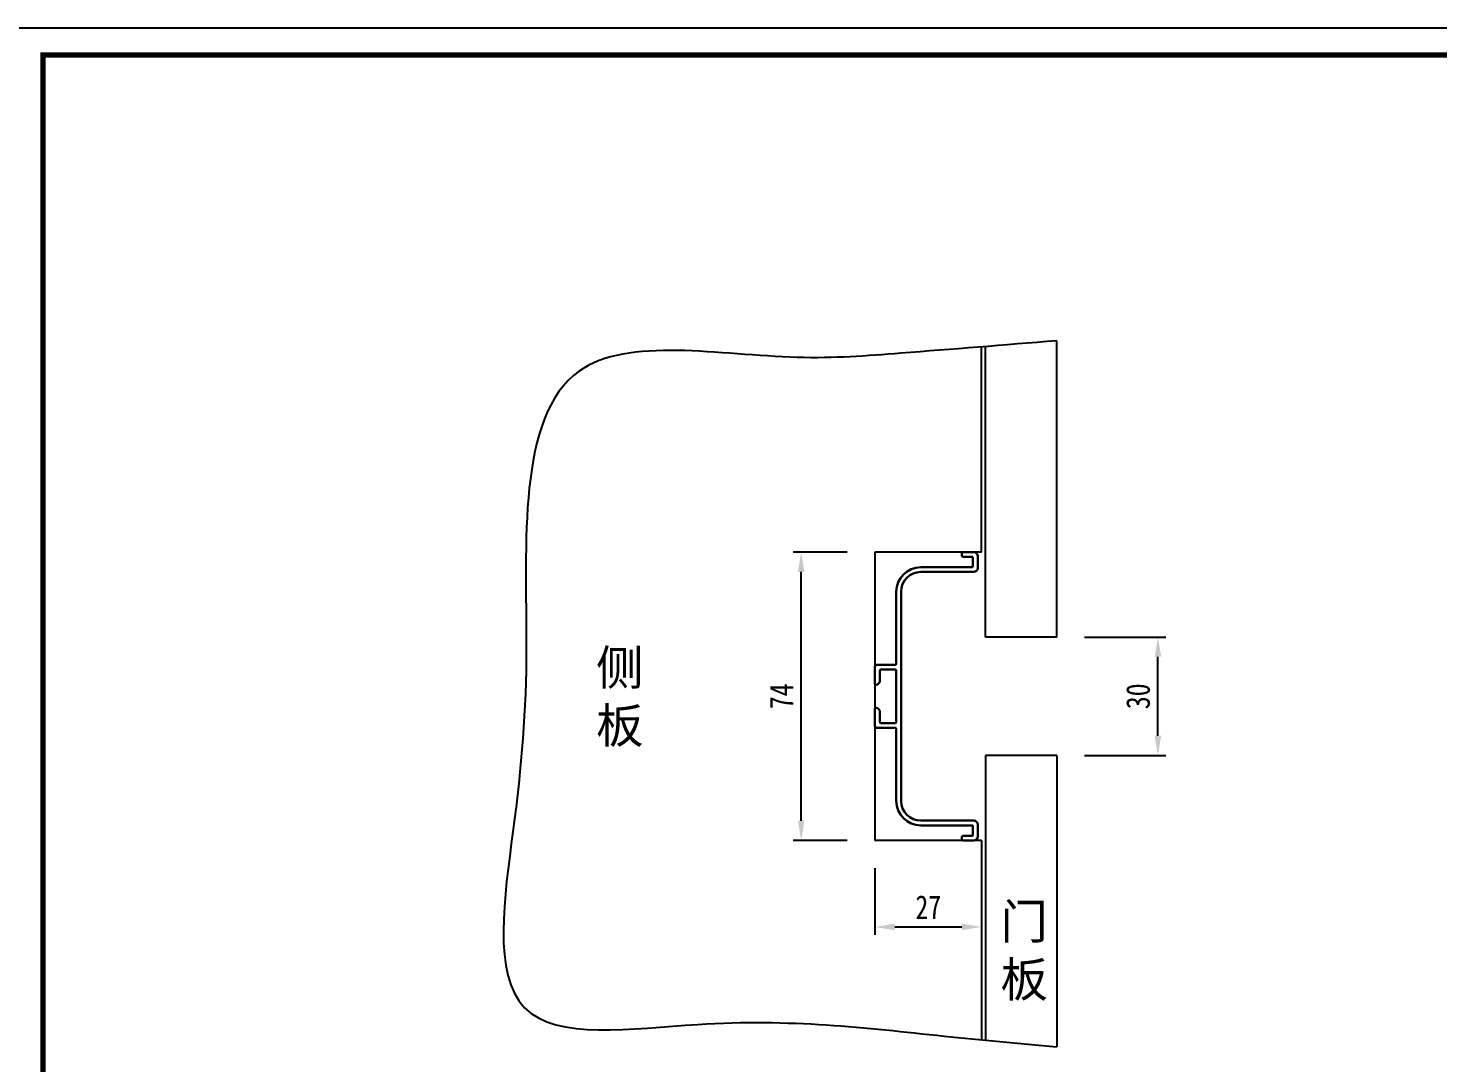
# Model space of a CAD drawing. Header units: millimetres. Extents: x 0 to 1097966, y -63096 to 223085.
# Drawn here: x 338555.3 to 338912.1, y -57969.2 to -57707.2 of the extents above; entities that cross this region are included whole.
import ezdxf

# ---------------------------------------------------------------- set-up
doc = ezdxf.new("R2010")
doc.units = ezdxf.units.MM
doc.layers.add('C00-00-00', color=7, linetype='Continuous')
doc.styles.add('TEXT', font='', dxfattribs={"width": 0.8})
doc.styles.add('宋体', font='')
doc.styles.get('TEXT').set_extended_font_data('SimSun')
doc.styles.get('宋体').set_extended_font_data('SimSun')
doc.dimstyles.new('副本 (2) (2) ISO-25', dxfattribs={"dimtxt": 18, "dimasz": 13, "dimexe": 6, "dimexo": 12, "dimgap": 6, "dimtad": 1, "dimtxsty": 'TEXT', "dimcen": 2.5, "dimclrd": 5, "dimclre": 5, "dimclrt": 5, "dimadec": 0, "dimazin": 0, "dimtfac": 1, "dimtmove": 0, "dimatfit": 3, "dimldrblk": 'BOXFILLED', "dimfxl": 1.25, "dimarcsym": 0})

# ---------------------------------------------------------------- blocks, each defined once
blk = doc.blocks.new('*D759')
at = {"color": 5, "lineweight": -2, "transparency": 16777216}
for p, q in [((338769.61, -57919.9), (338769.61, -57936.8)), ((338796.61, -57919.9), (338796.61, -57936.8)), ((338774.61, -57934.8), (338791.61, -57934.8))]:
    blk.add_line(p, q, dxfattribs=at)
at = {"color": 5, "transparency": 16777216}
for points in [[(338774.61, -57933.97), (338774.61, -57935.63), (338769.61, -57934.8)], [(338791.61, -57933.97), (338791.61, -57935.63), (338796.61, -57934.8)]]:
    blk.add_solid(points, dxfattribs=at)
at = {"layer": 'Defpoints', "color": 0, "transparency": 16777216}
for p in [(338769.61, -57912.9), (338796.61, -57912.9), (338796.61, -57934.8)]:
    blk.add_point(p, dxfattribs=at)
at = {"color": 5, "transparency": 16777216, "insert": (338783.11, -57929.8), "char_height": 6, "attachment_point": 5, "style": 'TEXT'}
blk.add_mtext('27', dxfattribs=at)
blk = doc.blocks.new('_BoxFilled')
at = {"color": 0, "linetype": 'ByBlock', "lineweight": -2}
blk.add_line((-0.5, 0), (-1, 0), dxfattribs=at)
at = {"color": 0, "linetype": 'ByBlock'}
blk.add_solid([(-0.5, 0.5), (0.5, 0.5), (-0.5, -0.5), (0.5, -0.5)], dxfattribs=at)
blk = doc.blocks.new('*D760')
at = {"color": 5, "lineweight": -2, "transparency": 16777216}
for p, q in [((338762.61, -57839.9), (338748.93, -57839.9)), ((338750.93, -57907.9), (338750.93, -57844.9)), ((338762.61, -57912.9), (338748.93, -57912.9))]:
    blk.add_line(p, q, dxfattribs=at)
at = {"color": 5, "transparency": 16777216}
for points in [[(338750.1, -57844.9), (338751.77, -57844.9), (338750.93, -57839.9)], [(338750.1, -57907.9), (338751.77, -57907.9), (338750.93, -57912.9)]]:
    blk.add_solid(points, dxfattribs=at)
at = {"layer": 'Defpoints', "color": 0, "transparency": 16777216}
for p in [(338750.93, -57839.9), (338769.61, -57839.9), (338769.61, -57912.9)]:
    blk.add_point(p, dxfattribs=at)
at = {"color": 5, "transparency": 16777216, "insert": (338745.93, -57876.4), "char_height": 6, "attachment_point": 5, "rotation": 90, "style": 'TEXT'}
blk.add_mtext('74', dxfattribs=at)
blk = doc.blocks.new('*D761')
at = {"color": 5, "lineweight": -2, "transparency": 16777216}
for p, q in [((338822.61, -57861.4), (338843.23, -57861.4)), ((338841.23, -57886.4), (338841.23, -57866.4)), ((338822.61, -57891.4), (338843.23, -57891.4))]:
    blk.add_line(p, q, dxfattribs=at)
at = {"color": 5, "transparency": 16777216}
for points in [[(338840.4, -57866.4), (338842.07, -57866.4), (338841.23, -57861.4)], [(338840.4, -57886.4), (338842.07, -57886.4), (338841.23, -57891.4)]]:
    blk.add_solid(points, dxfattribs=at)
at = {"layer": 'Defpoints', "color": 0, "transparency": 16777216}
for p in [(338815.61, -57861.4), (338841.23, -57861.4), (338815.61, -57891.4)]:
    blk.add_point(p, dxfattribs=at)
at = {"color": 5, "transparency": 16777216, "insert": (338836.23, -57876.4), "char_height": 6, "attachment_point": 5, "rotation": 90, "style": 'TEXT'}
blk.add_mtext('30', dxfattribs=at)
blk = doc.blocks.new('不打自招 二锅头')
at = {"layer": 'C00-00-00', "lineweight": 30}
for p, q in [((338903.39, -57868.86), (338903.39, -57869.46)), ((338906.39, -57868.56), (338903.69, -57868.56)), ((338905.99, -57869.76), (338903.69, -57869.76)), ((338906.19, -57869.96), (338906.19, -57872.18)), ((338907.39, -57869.56), (338907.39, -57872.58)), ((338906.1, -57872.38), (338893, -57872.38)), ((338906.5, -57873.58), (338893, -57873.58)), ((338886.8, -57878.58), (338886.8, -57896.77)), ((338888, -57878.58), (338888, -57905.06)), ((338881.39, -57897.57), (338881.39, -57901.98)), ((338886.5, -57897.07), (338881.89, -57897.07)), ((338882.59, -57901.21), (338882.59, -57898.66)), ((338882.99, -57898.26), (338886.5, -57898.26)), ((338886.8, -57898.56), (338886.8, -57905.06)), ((338881.45, -57902.07), (338881.61, -57902.15)), ((338886.8, -57911.57), (338886.8, -57905.06)), ((338888, -57931.55), (338888, -57905.06)), ((338881.39, -57912.56), (338881.39, -57908.15)), ((338881.45, -57908.06), (338881.61, -57907.98)), ((338882.59, -57908.92), (338882.59, -57911.47)), ((338886.5, -57913.06), (338881.89, -57913.06)), ((338882.99, -57911.87), (338886.5, -57911.87)), ((338886.8, -57931.55), (338886.8, -57913.36)), ((338906.5, -57936.55), (338893, -57936.55)), ((338906.1, -57937.75), (338893, -57937.75)), ((338906.19, -57940.16), (338906.19, -57937.95)), ((338907.39, -57940.56), (338907.39, -57937.55)), ((338903.39, -57941.26), (338903.39, -57940.66)), ((338905.99, -57940.36), (338903.69, -57940.36)), ((338906.39, -57941.56), (338903.69, -57941.56))]:
    blk.add_line(p, q, dxfattribs=at)
for centre, radius, start, end in [((338903.69, -57868.86), 0.3, 90, 180), ((338903.69, -57869.46), 0.3, 180, 270), ((338905.99, -57869.96), 0.2, 0, 90), ((338906.39, -57869.56), 1, 0, 90), ((338893, -57878.58), 6.2, 90, 180), ((338893, -57878.58), 5, 90, 180), ((338905.99, -57872.18), 0.2, 270, 0), ((338906.39, -57872.58), 1, 270, 0), ((338881.89, -57897.57), 0.5, 90, 180), ((338882.99, -57898.66), 0.4, 90, 180), ((338886.5, -57896.77), 0.3, 270, 0), ((338886.5, -57898.56), 0.3, 0, 90), ((338881.49, -57901.98), 0.1, 180, 243.4349), ((338881.65, -57902.06), 0.1, 243.4349, 273.7258), ((338881.6, -57901.17), 0.996, 273.7258, 357.8688), ((338881.49, -57908.15), 0.1, 116.5651, 180), ((338881.65, -57908.07), 0.1, 86.2742, 116.5651), ((338881.6, -57908.96), 0.996, 2.1312, 86.2742), ((338881.89, -57912.56), 0.5, 180, 270), ((338882.99, -57911.47), 0.4, 180, 270), ((338886.5, -57911.57), 0.3, 270, 0), ((338886.5, -57913.36), 0.3, 0, 90), ((338893, -57931.55), 6.2, 180, 270), ((338893, -57931.55), 5, 180, 270), ((338905.99, -57937.95), 0.2, 0, 90), ((338906.39, -57937.55), 1, 0, 90), ((338903.69, -57940.66), 0.3, 90, 180), ((338903.69, -57941.26), 0.3, 180, 270), ((338905.99, -57940.16), 0.2, 270, 0), ((338906.39, -57940.56), 1, 270, 0)]:
    blk.add_arc(centre, radius, start, end, dxfattribs=at)

msp = doc.modelspace()

# ---------------------------------------------------------------- linework, layer by layer
at = {"color": 251, "true_color": 0x636466}
for p, q in [((338796.608, -57839.902), (338796.608, -57787.921)), ((338797.608, -57861.402), (338797.608, -57787.841)), ((338815.608, -57861.402), (338815.608, -57786.392)), ((338769.608, -57839.902), (338769.608, -57912.902)), ((338796.608, -57839.902), (338769.608, -57839.902)), ((338815.608, -57861.402), (338797.608, -57861.402)), ((338797.608, -57891.402), (338797.608, -57963.484)), ((338815.608, -57891.402), (338797.608, -57891.402)), ((338815.608, -57891.402), (338815.608, -57965.192)), ((338796.608, -57912.902), (338769.608, -57912.902)), ((338796.608, -57912.902), (338796.608, -57963.385))]:
    msp.add_line(p, q, dxfattribs=at)
msp.add_lwpolyline([(338552.218, -58108.185), (339119.218, -58108.185), (339119.218, -57707.235), (338552.218, -57707.235)], close=True)
at = {"const_width": 1.35}
msp.add_lwpolyline([(338558.968, -58101.435), (339112.468, -58101.435), (339112.468, -57713.985), (338558.968, -57713.985)], close=True, dxfattribs=at)
at = {"color": 251, "true_color": 0x636466}
msp.add_open_spline([(338815.608, -57786.392), (338802.312, -57787.465), (338780.374, -57789.227), (338741.475, -57792.267), (338676.985, -57779.286), (338683, -57860.692), (338679.123, -57906.009), (338669.608, -57966.527), (338735.139, -57956.308), (338775.804, -57961.417), (338805.932, -57964.303), (338815.608, -57965.192)], degree=3, knots=[19.903425, 19.903425, 19.903425, 19.903425, 59.6377535, 85.9323082, 141.2401292, 212.3371083, 259.1999581, 303.9332039, 347.9595009, 410.3947381, 439.3708452, 439.3708452, 439.3708452, 439.3708452], dxfattribs=at)

# ---------------------------------------------------------------- block references
msp.add_blockref('不打自招 二锅头', (-111.786, 28.663), dxfattribs=at)

# ---------------------------------------------------------------- texts
at = {"color": 252, "true_color": 0x939598, "attachment_point": 4, "style": '宋体'}
for s, insert, char_height, width in [('侧\\P板', (338699.003, -57876.97), 8.804, 65.8175), ('门板', (338801.379, -57941.245), 8.8039, 14.37948)]:
    msp.add_mtext(s, dxfattribs=dict(at, insert=insert, char_height=char_height, width=width))

# ---------------------------------------------------------------- dimensions: what is measured, and where the dimension line sits
at = {"color": 251, "true_color": 0x636466}
dim = msp.add_linear_dim(base=(338750.934, -57839.902), p1=(338769.608, -57912.902), p2=(338769.608, -57839.902), angle=90, text='74', dimstyle='副本 (2) (2) ISO-25', override={"dimtxt": 6, "dimasz": 5, "dimexe": 2, "dimexo": 7, "dimgap": 2, "dimfxl": 30, "dimfxlon": 1}, dxfattribs=at)
dim.commit()
dim.dimension.update_dxf_attribs({"geometry": '*D760', "text_midpoint": (338745.934, -57876.402)})
dim = msp.add_linear_dim(base=(338841.232, -57861.402), p1=(338815.608, -57891.402), p2=(338815.608, -57861.402), angle=90, dimstyle='副本 (2) (2) ISO-25', override={"dimtxt": 6, "dimasz": 5, "dimexe": 2, "dimexo": 7, "dimgap": 2, "dimfxl": 30, "dimfxlon": 1}, dxfattribs=at)
dim.commit()
dim.dimension.update_dxf_attribs({"geometry": '*D761', "text_midpoint": (338836.232, -57876.402)})
dim = msp.add_linear_dim(base=(338796.608, -57934.801), p1=(338769.608, -57912.902), p2=(338796.608, -57912.902), text='27', dimstyle='副本 (2) (2) ISO-25', override={"dimtxt": 6, "dimasz": 5, "dimexe": 2, "dimexo": 7, "dimgap": 2, "dimfxl": 30, "dimfxlon": 1}, dxfattribs=at)
dim.commit()
dim.dimension.update_dxf_attribs({"geometry": '*D759', "text_midpoint": (338783.108, -57929.801)})

doc.saveas('drawing.dxf')
